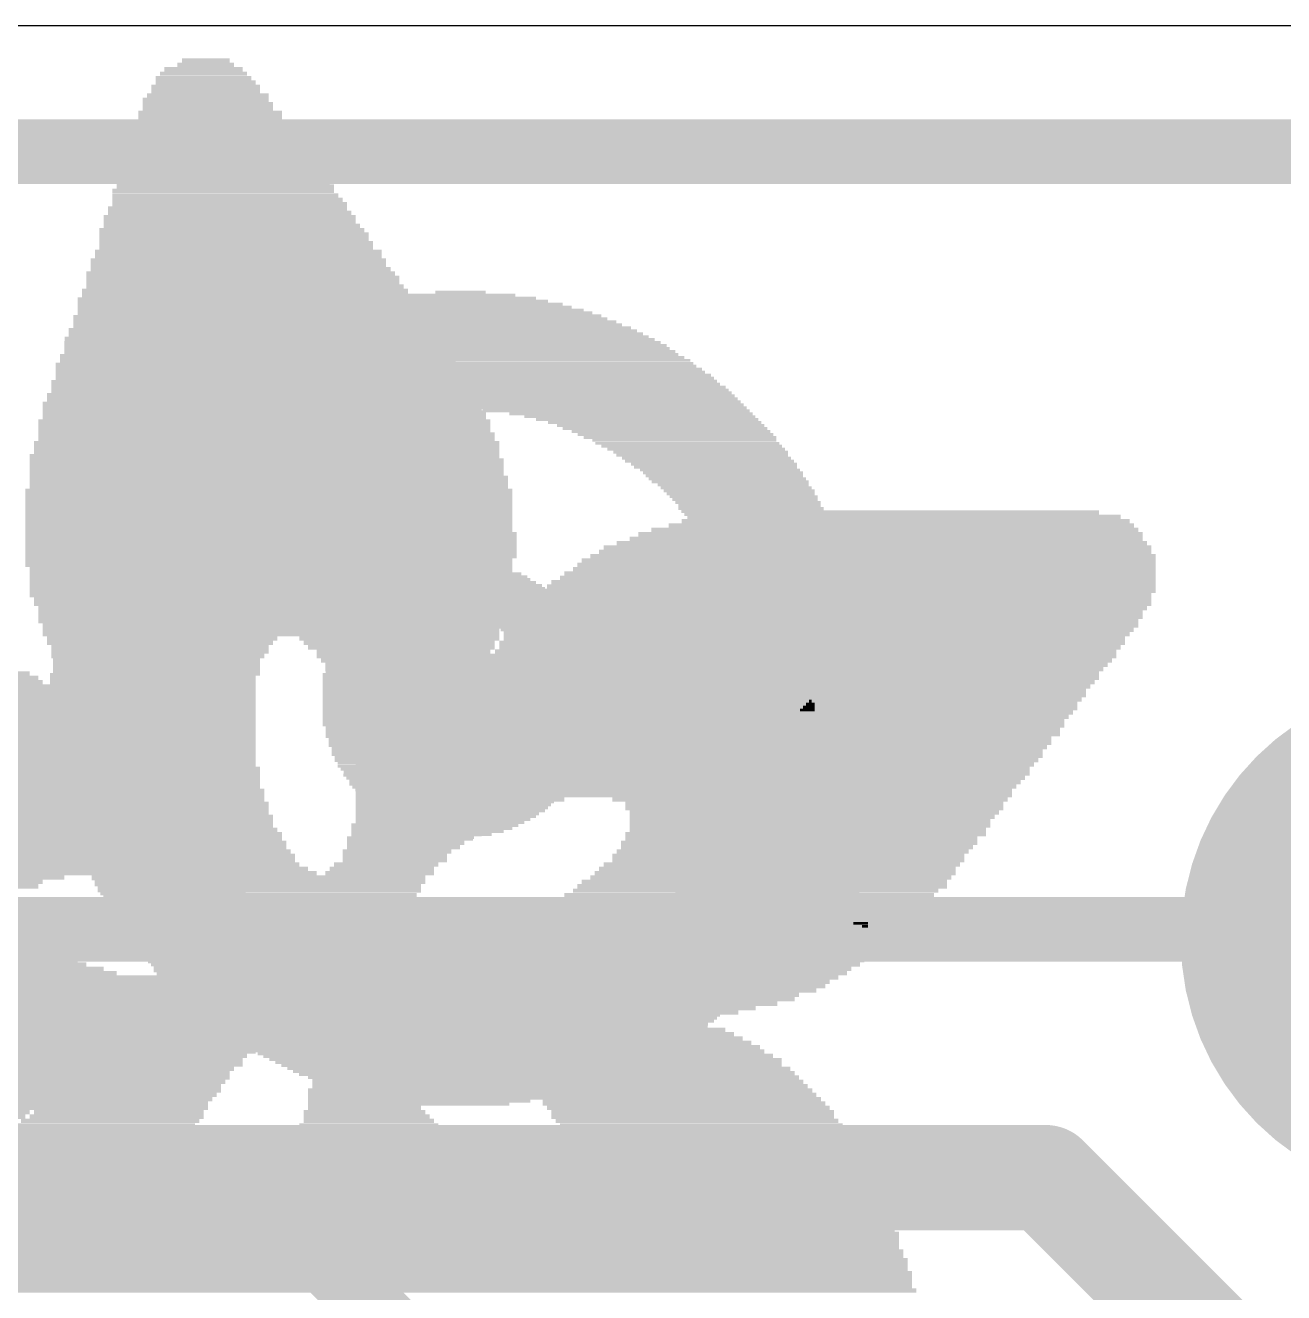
# Model space of a CAD drawing. Extents: x -19.1 to 19.1, y -11.7 to 11.4.
# Drawn here: x 6.912 to 11.765, y 6.541 to 11.43 of the extents above; entities that cross this region are included whole.
import ezdxf

# ---------------------------------------------------------------- set-up
doc = ezdxf.new("R2010")
doc.units = 0
for name, color, linetype in [('1', 12, 'CONTINUOUS'), ('16', 132, 'CONTINUOUS'), ('20', 53, 'CONTINUOUS'), ('21', 40, 'CONTINUOUS'), ('22', 6, 'CONTINUOUS'), ('29', 253, 'CONTINUOUS')]:
    doc.layers.add(name, color=color, linetype=linetype)

# ---------------------------------------------------------------- blocks, each defined once
blk = doc.blocks.new('RECT')
blk.add_solid([(-0.5, -0.5), (0.5, -0.5), (-0.5, 0.5), (0.5, 0.5)])

msp = doc.modelspace()

# ---------------------------------------------------------------- linework, layer by layer
at = {"layer": '1', "const_width": 0.4064}
for points in [[(4.572, 6.985), (10.847, 6.985)], [(10.847, 6.985), (12.011, 5.821)]]:
    msp.add_lwpolyline(points, dxfattribs=at)
at = {"layer": '1', "const_width": 0.2032}
for points in [[(10.9188, 7.0568, 1), (10.7752, 6.9132)], [(10.847, 6.8834, 1), (10.847, 7.0866)]]:
    msp.add_lwpolyline(points, format="xyb", dxfattribs=at)
at = {"layer": '16'}
for points, const_width in [([(-13.462, 10.943), (13.538, 10.943)], 0.25), ([(11.638, 7.943), (1.338, 7.943)], 0.25), ([(12.738, 6.843), (11.638, 7.943)], 0.25), ([(7.747, 6.743), (4.338, 6.743)], 0.25), ([(7.989, 6.743), (7.747, 6.743)], 0.254), ([(9.906, 4.826), (7.989, 6.743)], 0.254)]:
    msp.add_lwpolyline(points, dxfattribs=dict(at, const_width=const_width))
for points, const_width in [([(11.6822, 7.9872, 1), (11.5938, 7.8988)], 0.125), ([(11.638, 7.8805, 1), (11.638, 8.0055)], 0.125), ([(7.747, 6.8065, 1), (7.747, 6.6795)], 0.127), ([(7.747, 6.6805, 1), (7.747, 6.8055)], 0.125), ([(8.0339, 6.7879, 1), (7.9441, 6.6981)], 0.127), ([(7.989, 6.6795, 1), (7.989, 6.8065)], 0.127)]:
    msp.add_lwpolyline(points, format="xyb", dxfattribs=dict(at, const_width=const_width))
at = {"layer": '20'}
msp.add_line((-16.51, 11.43), (16.51, 11.43), dxfattribs=at)
at = {"layer": '29'}
for points, const_width in [([(12.368, 8.653, 0.4142), (11.618, 7.903)], 0.5), ([(11.618, 7.903, 0.4142), (12.368, 7.153)], 0.5), ([(11.743, 7.903, 1), (11.493, 7.903)], 0.25), ([(11.493, 7.903, 1), (11.743, 7.903)], 0.25)]:
    msp.add_lwpolyline(points, format="xyb", dxfattribs=dict(at, const_width=const_width))

# ---------------------------------------------------------------- block references
at = {"layer": '21', "yscale": 0.0114}
for p, xscale in [((8.5905, 10.3663), 0.6744), ((8.5962, 10.3777), 0.5715), ((8.5905, 10.3891), 0.4229), ((8.5905, 10.4006), 0.1943), ((8.5905, 10.3205), 1.0173), ((8.5905, 10.332), 0.9487), ((8.5905, 10.3434), 0.8573), ((8.5962, 10.3548), 0.7772), ((8.5962, 10.2634), 1.303), ((8.5905, 10.2748), 1.2459), ((8.5905, 10.2863), 1.2002), ((8.5905, 10.2977), 1.1316), ((8.5905, 10.3091), 1.0858), ((8.5905, 10.2177), 1.4973), ((8.5905, 10.2291), 1.4516), ((8.5905, 10.2405), 1.4059), ((8.5905, 10.252), 1.3602), ((8.5905, 10.172), 1.6574), ((8.5905, 10.1834), 1.6116), ((8.5962, 10.1948), 1.5773), ((8.5905, 10.2062), 1.5431), ((8.5905, 10.1148), 1.8174), ((8.5905, 10.1262), 1.7945), ((8.5962, 10.1377), 1.7602), ((8.5905, 10.1491), 1.7259), ((8.5905, 10.1605), 1.6802), ((8.5905, 10.0691), 1.9545), ((8.5962, 10.0805), 1.9202), ((8.5905, 10.0919), 1.886), ((8.5905, 10.1034), 1.8631), ((8.5905, 10.0234), 2.0688), ((8.5962, 10.0348), 2.0345), ((8.5905, 10.0462), 2.0003), ((8.5905, 10.0577), 1.9774), ((8.5905, 9.9776), 2.1603), ((8.5905, 9.9891), 2.1374), ((8.5905, 10.0005), 2.1145), ((8.5905, 10.0119), 2.0917), ((7.899, 9.9205), 0.8915), ((7.939, 9.9319), 0.9487), ((7.9904, 9.9434), 1.0287), ((8.5905, 9.9548), 2.206), ((8.5905, 9.9662), 2.1831), ((9.1906, 9.9434), 1.0287), ((9.2477, 9.9319), 0.9373), ((9.282, 9.9205), 0.8915), ((7.8018, 9.8748), 0.7887), ((7.819, 9.8862), 0.8001), ((7.8476, 9.8976), 0.8344), ((7.8704, 9.9091), 0.8573), ((9.3106, 9.9091), 0.8573), ((9.3392, 9.8976), 0.823), ((9.362, 9.8862), 0.8001), ((9.3792, 9.8748), 0.7887), ((7.7333, 9.8291), 0.7201), ((7.7618, 9.8519), 0.7544), ((7.7504, 9.8405), 0.7315), ((7.779, 9.8633), 0.7658), ((9.402, 9.8633), 0.7658), ((9.4192, 9.8519), 0.7544), ((9.4363, 9.8405), 0.7429), ((9.4535, 9.8291), 0.7087), ((7.659, 9.7719), 0.6629), ((7.6818, 9.7948), 0.6858), ((7.6704, 9.7833), 0.6629), ((7.699, 9.8062), 0.6972), ((7.7161, 9.8176), 0.7087), ((9.4649, 9.8176), 0.7087), ((9.4821, 9.8062), 0.6972), ((9.4992, 9.7948), 0.6858), ((9.5163, 9.7833), 0.6744), ((9.5221, 9.7719), 0.6629), ((7.6075, 9.7262), 0.6287), ((7.6304, 9.749), 0.6515), ((7.619, 9.7376), 0.6287), ((7.6418, 9.7605), 0.6515), ((9.5392, 9.7605), 0.6515), ((9.5506, 9.749), 0.6515), ((9.5678, 9.7376), 0.6401), ((9.5735, 9.7262), 0.6287), ((7.5618, 9.6805), 0.6058), ((7.5732, 9.6919), 0.6058), ((7.5961, 9.7148), 0.6287), ((7.5847, 9.7033), 0.6058), ((9.5906, 9.7148), 0.6172), ((9.6021, 9.7033), 0.6172), ((9.6078, 9.6919), 0.6058), ((9.6192, 9.6805), 0.6058), ((7.5332, 9.6462), 0.5944), ((7.5218, 9.6347), 0.5715), ((7.5447, 9.6576), 0.5944), ((7.5561, 9.669), 0.5944), ((9.6306, 9.669), 0.6058), ((9.6421, 9.6576), 0.5829), ((9.6535, 9.6462), 0.5829), ((9.6649, 9.6347), 0.5829), ((7.4875, 9.589), 0.5715), ((7.4818, 9.5776), 0.5601), ((7.4932, 9.6005), 0.5601), ((7.5104, 9.6233), 0.5715), ((7.5047, 9.6119), 0.5601), ((9.6706, 9.6233), 0.5715), ((9.6821, 9.6119), 0.5715), ((9.6878, 9.6005), 0.5601), ((9.6992, 9.589), 0.5601), ((9.7049, 9.5776), 0.5486), ((7.4532, 9.5433), 0.5486), ((7.4475, 9.5319), 0.5372), ((7.4704, 9.5662), 0.5601), ((7.4647, 9.5547), 0.5486), ((9.7107, 9.5662), 0.5601), ((9.7164, 9.5547), 0.5486), ((9.7278, 9.5433), 0.5486), ((9.7335, 9.5319), 0.5372), ((7.4189, 9.4862), 0.5258), ((7.4247, 9.4976), 0.5372), ((7.4361, 9.5204), 0.5372), ((7.4361, 9.509), 0.5372), ((9.7449, 9.5204), 0.5372), ((9.7507, 9.509), 0.5258), ((9.7564, 9.4976), 0.5372), ((9.7621, 9.4862), 0.5258), ((7.3961, 9.4519), 0.5258), ((7.3904, 9.4404), 0.5143), ((7.4075, 9.4747), 0.5258), ((7.4075, 9.4633), 0.5258), ((9.7735, 9.4747), 0.5258), ((9.7849, 9.4519), 0.5258), ((9.7792, 9.4633), 0.5143), ((9.7907, 9.4404), 0.5143), ((7.3675, 9.3947), 0.5143), ((7.3618, 9.3833), 0.5029), ((7.3789, 9.4176), 0.5143), ((7.3732, 9.4061), 0.5029), ((7.3904, 9.429), 0.5143), ((9.8021, 9.429), 0.5143), ((9.8021, 9.4176), 0.5143), ((9.8078, 9.4061), 0.5029), ((9.8135, 9.3947), 0.5143), ((9.8192, 9.3833), 0.5029), ((7.3446, 9.3376), 0.4915), ((7.3504, 9.3604), 0.5029), ((7.3504, 9.349), 0.5029), ((7.3618, 9.3719), 0.5029), ((8.5905, 9.3376), 0.3315), ((8.5905, 9.349), 0.2629), ((8.5905, 9.3604), 0.1486), ((9.825, 9.3719), 0.5143), ((9.8307, 9.3604), 0.5029), ((9.8364, 9.349), 0.4915), ((9.8421, 9.3376), 0.5029), ((7.3218, 9.2918), 0.4915), ((7.3389, 9.3261), 0.5029), ((7.3332, 9.3147), 0.4915), ((7.3332, 9.3033), 0.4915), ((8.5905, 9.2918), 0.5372), ((8.5962, 9.3033), 0.5029), ((8.5962, 9.3147), 0.4572), ((8.5905, 9.3261), 0.4001), ((9.8478, 9.3261), 0.4915), ((9.8478, 9.3147), 0.4915), ((9.8592, 9.3033), 0.4915), ((9.8592, 9.2918), 0.4915), ((7.3046, 9.2461), 0.4801), ((7.3046, 9.2347), 0.4801), ((7.3104, 9.2576), 0.4915), ((7.3218, 9.2804), 0.4915), ((7.3161, 9.269), 0.4801), ((8.5905, 9.2347), 0.6972), ((8.5905, 9.2461), 0.6744), ((8.5905, 9.2576), 0.6515), ((8.5962, 9.269), 0.6172), ((8.5905, 9.2804), 0.5829), ((9.865, 9.2804), 0.4801), ((9.865, 9.269), 0.4801), ((9.8707, 9.2576), 0.4915), ((9.8764, 9.2461), 0.4801), ((9.8764, 9.2347), 0.4801), ((7.2932, 9.2118), 0.4801), ((7.2932, 9.2004), 0.4801), ((7.2932, 9.189), 0.4801), ((7.3046, 9.2233), 0.4801), ((8.5905, 9.189), 0.7887), ((8.5962, 9.2004), 0.7772), ((8.5962, 9.2118), 0.7544), ((8.5962, 9.2233), 0.7315), ((9.8878, 9.2233), 0.4801), ((9.8878, 9.2118), 0.4801), ((9.8878, 9.2004), 0.4801), ((9.8935, 9.189), 0.4686), ((7.2818, 9.1661), 0.4801), ((7.2818, 9.1547), 0.4801), ((7.2761, 9.1433), 0.4686), ((7.2875, 9.1775), 0.4686), ((8.5905, 9.1433), 0.8801), ((8.5905, 9.1547), 0.8573), ((8.5905, 9.1661), 0.8344), ((8.5905, 9.1775), 0.8115), ((9.8992, 9.1775), 0.4801), ((9.8992, 9.1661), 0.4801), ((9.905, 9.1547), 0.4686), ((9.905, 9.1433), 0.4686), ((7.2646, 9.109), 0.4686), ((7.2646, 9.0975), 0.4686), ((7.2761, 9.1318), 0.4686), ((7.2761, 9.1204), 0.4686), ((8.299, 9.109), 0.3429), ((8.2876, 9.0975), 0.32), ((8.3162, 9.1204), 0.3543), ((8.3448, 9.1318), 0.3886), ((8.8363, 9.1318), 0.3886), ((8.8648, 9.1204), 0.3543), ((8.8877, 9.109), 0.3315), ((8.8991, 9.0975), 0.3086), ((9.905, 9.1318), 0.4686), ((9.9107, 9.1204), 0.4801), ((9.9164, 9.109), 0.4686), ((9.9164, 9.0975), 0.4686), ((7.2532, 9.0404), 0.4686), ((7.2646, 9.0861), 0.4686), ((7.2646, 9.0747), 0.4686), ((7.2646, 9.0632), 0.4686), ((7.2589, 9.0518), 0.4572), ((8.2305, 9.0404), 0.2743), ((8.2476, 9.0632), 0.2858), ((8.2419, 9.0518), 0.2743), ((8.259, 9.0747), 0.2858), ((8.2705, 9.0861), 0.3086), ((8.9106, 9.0861), 0.3086), ((8.922, 9.0747), 0.2858), ((8.9334, 9.0632), 0.2858), ((8.9391, 9.0518), 0.2743), ((8.9506, 9.0404), 0.2743), ((9.9164, 9.0861), 0.4686), ((9.9164, 9.0747), 0.4686), ((9.9221, 9.0632), 0.4572), ((9.9278, 9.0518), 0.4686), ((9.9278, 9.0404), 0.4686), ((7.2532, 9.029), 0.4686), ((7.2532, 9.0175), 0.4686), ((7.2532, 9.0061), 0.4686), ((7.2475, 8.9947), 0.4572), ((8.2076, 8.9947), 0.2515), ((8.2133, 9.0061), 0.2629), ((8.219, 9.0175), 0.2515), ((8.2248, 9.029), 0.2629), ((8.9563, 9.029), 0.2629), ((8.9677, 9.0175), 0.2629), ((8.9734, 9.0061), 0.2515), ((8.9734, 8.9947), 0.2515), ((9.9278, 9.029), 0.4686), ((9.9278, 9.0175), 0.4686), ((9.9335, 9.0061), 0.4572), ((9.9335, 8.9947), 0.4572), ((7.2475, 8.9832), 0.4572), ((7.2475, 8.9718), 0.4572), ((7.2475, 8.9604), 0.4572), ((7.2475, 8.9489), 0.4572), ((8.1962, 8.9718), 0.2515), ((8.1905, 8.9604), 0.24), ((8.1905, 8.9489), 0.24), ((8.2019, 8.9832), 0.24), ((8.9848, 8.9832), 0.2515), ((8.9848, 8.9718), 0.2515), ((8.9906, 8.9604), 0.24), ((8.9906, 8.9489), 0.24), ((9.9335, 8.9832), 0.4572), ((9.9335, 8.9718), 0.4572), ((9.9393, 8.9604), 0.4686), ((9.9393, 8.9489), 0.4686), ((7.2418, 8.9261), 0.4686), ((7.2418, 8.9146), 0.4686), ((7.2418, 8.9032), 0.4686), ((7.2418, 8.8918), 0.4686), ((7.2475, 8.9375), 0.4572), ((8.179, 8.9261), 0.24), ((8.179, 8.9146), 0.24), ((8.1733, 8.9032), 0.2286), ((8.1733, 8.8918), 0.2286), ((8.1847, 8.9375), 0.2286), ((9.002, 8.9375), 0.24), ((9.002, 8.9261), 0.24), ((9.002, 8.9146), 0.24), ((9.0077, 8.9032), 0.2286), ((9.0077, 8.8918), 0.2286), ((9.9393, 8.9375), 0.4686), ((9.9393, 8.9261), 0.4686), ((9.9393, 8.9146), 0.4686), ((9.945, 8.9032), 0.4572), ((9.945, 8.8918), 0.4572), ((7.2418, 8.8804), 0.4686), ((7.2418, 8.8689), 0.4686), ((7.2361, 8.8575), 0.4572), ((7.2361, 8.8461), 0.4572), ((8.1733, 8.8804), 0.2286), ((8.1733, 8.8689), 0.2286), ((8.1733, 8.8575), 0.2286), ((8.1733, 8.8461), 0.2286), ((9.0077, 8.8804), 0.2286), ((9.0134, 8.8689), 0.24), ((9.0134, 8.8575), 0.24), ((9.0134, 8.8461), 0.24), ((9.945, 8.8804), 0.4572), ((9.945, 8.8689), 0.4572), ((9.945, 8.8575), 0.4572), ((9.945, 8.8461), 0.4572), ((7.2361, 8.8346), 0.4572), ((7.2361, 8.8232), 0.4572), ((7.2361, 8.8118), 0.4572), ((7.2418, 8.8003), 0.4686), ((8.1733, 8.8346), 0.2286), ((8.1733, 8.8232), 0.2286), ((8.1733, 8.8118), 0.2286), ((8.1733, 8.8003), 0.2286), ((9.0134, 8.8346), 0.24), ((9.0134, 8.8232), 0.24), ((9.0134, 8.8118), 0.24), ((9.0134, 8.8003), 0.24), ((9.945, 8.8346), 0.4572), ((9.9335, 8.8003), 0.0457), ((9.9393, 8.8118), 0.0343), ((9.9393, 8.8232), 0.0114), ((7.2418, 8.7889), 0.4686), ((7.2418, 8.7775), 0.4686), ((7.2418, 8.7661), 0.4686), ((7.2418, 8.7546), 0.4686), ((8.1733, 8.7889), 0.2286), ((8.1733, 8.7775), 0.2286), ((8.1733, 8.7661), 0.2286), ((8.179, 8.7546), 0.24), ((9.0134, 8.7889), 0.24), ((9.0077, 8.7775), 0.2286), ((9.0077, 8.7661), 0.2286), ((9.0077, 8.7546), 0.2286), ((9.9164, 8.7546), 0.1029), ((9.9221, 8.7661), 0.0914), ((9.9221, 8.7775), 0.0686), ((9.9278, 8.7889), 0.0571), ((7.2418, 8.7432), 0.4686), ((7.2475, 8.7318), 0.4572), ((7.2475, 8.7203), 0.4572), ((7.2475, 8.7089), 0.4572), ((7.2475, 8.6975), 0.4572), ((8.179, 8.7432), 0.24), ((8.179, 8.7318), 0.24), ((8.1905, 8.7203), 0.24), ((8.1905, 8.7089), 0.24), ((8.1905, 8.6975), 0.24), ((8.9906, 8.7089), 0.24), ((8.9906, 8.6975), 0.24), ((9.002, 8.7432), 0.24), ((9.002, 8.7318), 0.24), ((9.002, 8.7203), 0.24), ((9.8935, 8.6975), 0.1715), ((9.8992, 8.7089), 0.16), ((9.905, 8.7203), 0.1486), ((9.905, 8.7318), 0.1257), ((9.9107, 8.7432), 0.1143), ((7.2475, 8.686), 0.4572), ((7.2475, 8.6746), 0.4572), ((7.2532, 8.6632), 0.4686), ((7.2532, 8.6518), 0.4686), ((8.1962, 8.686), 0.2515), ((8.2076, 8.6746), 0.2515), ((8.2076, 8.6632), 0.2515), ((8.2133, 8.6518), 0.2629), ((8.9677, 8.6518), 0.2629), ((8.9734, 8.6632), 0.2515), ((8.9848, 8.686), 0.2515), ((8.9848, 8.6746), 0.2515), ((9.8707, 8.6518), 0.24), ((9.8764, 8.6632), 0.2286), ((9.8878, 8.6746), 0.2057), ((9.8878, 8.686), 0.1829), ((7.2532, 8.6403), 0.4686), ((7.2532, 8.6289), 0.4686), ((7.2589, 8.6175), 0.4572), ((7.2589, 8.606), 0.4572), ((8.2305, 8.6175), 0.2743), ((8.2248, 8.6403), 0.2629), ((8.2248, 8.6289), 0.2629), ((8.2419, 8.606), 0.2743), ((8.9391, 8.606), 0.2743), ((8.9506, 8.6175), 0.2743), ((8.9563, 8.6289), 0.2629), ((8.9677, 8.6403), 0.2629), ((9.8535, 8.606), 0.2972), ((9.8592, 8.6175), 0.2858), ((9.865, 8.6289), 0.2743), ((9.865, 8.6403), 0.2515), ((7.2646, 8.5946), 0.4686), ((7.2646, 8.5832), 0.4686), ((7.2646, 8.5717), 0.4686), ((7.2646, 8.5603), 0.4686), ((8.2533, 8.5946), 0.2972), ((8.2648, 8.5832), 0.2972), ((8.2705, 8.5717), 0.3086), ((8.2876, 8.5603), 0.32), ((8.8934, 8.5603), 0.32), ((8.9106, 8.5717), 0.3086), ((8.9163, 8.5832), 0.2972), ((8.9334, 8.5946), 0.2858), ((9.8364, 8.5603), 0.3543), ((9.8421, 8.5717), 0.3429), ((9.8478, 8.5832), 0.3315), ((9.8478, 8.5946), 0.3086), ((7.2703, 8.5489), 0.4801), ((7.2818, 8.5032), 0.4801), ((7.2761, 8.5375), 0.4686), ((7.2761, 8.526), 0.4686), ((7.2761, 8.5146), 0.4686), ((8.3219, 8.5375), 0.3658), ((8.3048, 8.5489), 0.3315), ((8.3619, 8.526), 0.4229), ((8.5962, 8.5146), 0.8687), ((8.5905, 8.5032), 0.8573), ((8.8191, 8.526), 0.4229), ((8.8591, 8.5375), 0.3658), ((8.882, 8.5489), 0.3429), ((9.8135, 8.5032), 0.4229), ((9.8192, 8.5146), 0.4115), ((9.825, 8.526), 0.4001), ((9.8307, 8.5375), 0.3886), ((9.8307, 8.5489), 0.3658), ((7.2932, 8.4689), 0.4801), ((7.2932, 8.4574), 0.4801), ((7.2875, 8.4917), 0.4686), ((7.2875, 8.4803), 0.4686), ((8.5905, 8.4917), 0.8344), ((8.5905, 8.4803), 0.8115), ((8.5905, 8.4689), 0.7887), ((8.5905, 8.4574), 0.7658), ((9.7964, 8.4574), 0.4801), ((9.8021, 8.4689), 0.4686), ((9.8078, 8.4803), 0.4572), ((9.8135, 8.4917), 0.4458), ((7.2932, 8.446), 0.4801), ((7.3046, 8.4346), 0.4801), ((7.3046, 8.4232), 0.4801), ((7.3104, 8.4117), 0.4915), ((8.5905, 8.446), 0.7429), ((8.5905, 8.4346), 0.7201), ((8.5905, 8.4232), 0.6972), ((8.5905, 8.4117), 0.6744), ((9.7735, 8.4117), 0.5486), ((9.7792, 8.4232), 0.5372), ((9.7849, 8.4346), 0.5258), ((9.7964, 8.446), 0.5029), ((7.3161, 8.4003), 0.4801), ((7.3161, 8.3889), 0.4801), ((7.3218, 8.3774), 0.4915), ((7.3218, 8.366), 0.4915), ((7.3332, 8.3546), 0.4915), ((8.5962, 8.4003), 0.6401), ((8.5905, 8.3889), 0.6058), ((8.5962, 8.3774), 0.5715), ((8.5905, 8.366), 0.5372), ((8.5905, 8.3546), 0.4915), ((9.7507, 8.3546), 0.6172), ((9.7564, 8.366), 0.6058), ((9.7621, 8.3774), 0.5944), ((9.7678, 8.3889), 0.5829), ((9.7678, 8.4003), 0.5601), ((7.3332, 8.3431), 0.4915), ((7.3389, 8.3317), 0.5029), ((7.3446, 8.3203), 0.4915), ((7.3504, 8.3089), 0.5029), ((8.5905, 8.3431), 0.4458), ((8.5962, 8.3317), 0.3886), ((8.5962, 8.3203), 0.32), ((8.5905, 8.3089), 0.24), ((9.7335, 8.3089), 0.6744), ((9.7392, 8.3203), 0.6629), ((9.7449, 8.3317), 0.6515), ((9.7507, 8.3431), 0.6401), ((7.3504, 8.2974), 0.5029), ((7.3618, 8.286), 0.5029), ((7.3618, 8.2746), 0.5029), ((7.3732, 8.2631), 0.5029), ((8.5962, 8.2974), 0.0914), ((9.7164, 8.2631), 0.7315), ((9.7221, 8.2746), 0.7201), ((9.7278, 8.286), 0.7087), ((9.7335, 8.2974), 0.6972), ((7.3789, 8.2517), 0.5143), ((7.3789, 8.2403), 0.5143), ((7.3904, 8.2288), 0.5143), ((7.3961, 8.2174), 0.5258), ((9.6935, 8.2174), 0.8001), ((9.7049, 8.2288), 0.7772), ((9.7107, 8.2403), 0.7658), ((9.7164, 8.2517), 0.7544), ((7.4018, 8.206), 0.5143), ((7.4075, 8.1946), 0.5258), ((7.4189, 8.1831), 0.5258), ((7.4189, 8.1717), 0.5258), ((7.4247, 8.1603), 0.5372), ((9.6935, 8.206), 0.823), ((9.7107, 8.1946), 0.7887), ((9.7278, 8.1831), 0.7544), ((9.7507, 8.1717), 0.7087), ((9.7735, 8.1603), 0.6858), ((7.4361, 8.1488), 0.5372), ((7.4418, 8.1374), 0.5486), ((7.4475, 8.126), 0.5372), ((7.4532, 8.1146), 0.5486), ((9.7907, 8.1146), 0.6744), ((9.7907, 8.1488), 0.6515), ((9.7907, 8.126), 0.6515), ((9.7964, 8.1374), 0.6401), ((7.4704, 8.0917), 0.5601), ((7.4647, 8.1031), 0.5486), ((7.4818, 8.0803), 0.5601), ((7.4932, 8.0688), 0.5601), ((9.7735, 8.0688), 0.7315), ((9.7735, 8.0803), 0.7087), ((9.7792, 8.0917), 0.6972), ((9.7849, 8.1031), 0.6858), ((7.4989, 8.0574), 0.5715), ((7.5104, 8.046), 0.5715), ((7.5161, 8.0345), 0.5829), ((7.5275, 8.0231), 0.5829), ((9.7564, 8.0231), 0.7887), ((9.7564, 8.0345), 0.7658), ((9.7621, 8.046), 0.7544), ((9.7678, 8.0574), 0.7429), ((7.5332, 8.0117), 0.5944), ((7.5447, 8.0003), 0.5944), ((7.5561, 7.9888), 0.5944), ((7.5618, 7.9774), 0.6058), ((7.579, 7.966), 0.6172), ((9.6078, 7.966), 0.6058), ((9.6192, 7.9774), 0.6058), ((9.6306, 7.9888), 0.6058), ((9.6364, 8.0003), 0.5944), ((9.7507, 8.0117), 0.8001), ((10.065, 8.0003), 0.1715), ((10.0878, 7.9888), 0.1257), ((10.1107, 7.9774), 0.1029), ((10.1336, 7.966), 0.0571), ((7.5961, 7.9431), 0.6287), ((7.5904, 7.9545), 0.6172), ((7.6075, 7.9317), 0.6287), ((7.6247, 7.9202), 0.6401), ((9.5563, 7.9202), 0.6401), ((9.5735, 7.9317), 0.6287), ((9.5849, 7.9431), 0.6287), ((9.5964, 7.9545), 0.6287), ((10.1507, 7.9545), 0.0229), ((7.6361, 7.9088), 0.6401), ((7.6475, 7.8974), 0.6629), ((7.659, 7.886), 0.6629), ((7.6761, 7.8745), 0.6744), ((9.5049, 7.8745), 0.6744), ((9.5221, 7.886), 0.6629), ((9.5392, 7.8974), 0.6515), ((9.5506, 7.9088), 0.6515), ((7.6933, 7.8631), 0.6858), ((7.699, 7.8517), 0.6972), ((7.7161, 7.8402), 0.7087), ((7.7333, 7.8288), 0.7201), ((7.7504, 7.8174), 0.7315), ((9.4306, 7.8174), 0.7315), ((9.4478, 7.8288), 0.7201), ((9.4649, 7.8402), 0.7087), ((9.4821, 7.8517), 0.6972), ((9.4992, 7.8631), 0.6858), ((7.7733, 7.8059), 0.7544), ((7.7904, 7.7945), 0.7658), ((7.8076, 7.7831), 0.8001), ((7.8247, 7.7717), 0.8115), ((9.3563, 7.7717), 0.8115), ((9.3792, 7.7831), 0.7887), ((9.3963, 7.7945), 0.7772), ((9.4192, 7.8059), 0.7544), ((7.8533, 7.7602), 0.8458), ((7.8761, 7.7488), 0.8687), ((7.9104, 7.7374), 0.9144), ((7.9447, 7.7259), 0.9601), ((9.2363, 7.7259), 0.9601), ((9.2763, 7.7374), 0.903), ((9.3049, 7.7488), 0.8687), ((9.3335, 7.7602), 0.8344), ((8.5905, 7.7145), 2.2288), ((8.5905, 7.7031), 2.206), ((8.5905, 7.6916), 2.1831), ((8.5905, 7.6802), 2.1603), ((8.5905, 7.6688), 2.1374), ((8.5962, 7.6574), 2.1031), ((8.5962, 7.6459), 2.0803), ((8.5905, 7.6345), 2.046), ((8.5905, 7.6231), 2.0231), ((8.5905, 7.6116), 2.0003), ((8.5905, 7.6002), 1.9774), ((8.5962, 7.5888), 1.9431), ((8.5905, 7.5773), 1.9088), ((8.5905, 7.5659), 1.886), ((8.5905, 7.5545), 1.8402), ((8.5905, 7.5431), 1.8174), ((8.5962, 7.5316), 1.7831), ((8.5905, 7.5202), 1.7488), ((8.5962, 7.5088), 1.7145), ((8.5905, 7.4973), 1.6802), ((8.5905, 7.4859), 1.6345), ((8.5905, 7.4745), 1.6116), ((8.5905, 7.463), 1.5659), ((8.5905, 7.4516), 1.5202), ((8.5905, 7.4402), 1.4745), ((8.5905, 7.4287), 1.4287), ((8.5905, 7.4173), 1.383), ((8.5905, 7.4059), 1.3373), ((8.5905, 7.3945), 1.2916), ((8.5905, 7.383), 1.2459), ((8.5905, 7.3716), 1.1773), ((8.5962, 7.3602), 1.1201), ((8.5905, 7.3487), 1.063), ((8.5905, 7.3373), 0.9944), ((8.5905, 7.3259), 0.9258), ((8.5905, 7.3145), 0.8344), ((8.5962, 7.303), 0.7544), ((8.5905, 7.2916), 0.6515), ((8.5905, 7.2802), 0.5372), ((8.5905, 7.2687), 0.3772)]:
    msp.add_blockref('RECT', p, dxfattribs=dict(at, xscale=xscale))
at = {"layer": '22', "rotation": 180}
for p, xscale, yscale in [((7.6078, 11.2939), 0.1844, 0.0167), ((7.5995, 11.2436), 0.3353, 0.0167), ((7.5994, 11.2603), 0.3018, 0.0168), ((7.6078, 11.2771), 0.218, 0.0168), ((7.6079, 11.1933), 0.4191, 0.0168), ((7.5994, 11.2268), 0.3688, 0.0168), ((7.6078, 11.2101), 0.3856, 0.0167), ((7.6078, 11.143), 0.4862, 0.0168), ((7.6162, 11.1598), 0.4694, 0.0167), ((7.6079, 11.1765), 0.4191, 0.0168), ((7.6246, 11.0927), 0.5532, 0.0168), ((7.6162, 11.1262), 0.5029, 0.0168), ((7.6162, 11.1095), 0.5029, 0.0167), ((7.6246, 11.0424), 0.5867, 0.0168), ((7.6246, 11.0759), 0.5532, 0.0168), ((7.633, 11.0592), 0.5699, 0.0167), ((7.633, 11.0089), 0.6371, 0.0168), ((7.6413, 10.9921), 0.6538, 0.0168), ((7.633, 11.0257), 0.6035, 0.0167), ((7.6413, 10.9754), 0.6538, 0.0167), ((7.6497, 10.9586), 0.6706, 0.0168), ((7.6498, 10.9418), 0.7041, 0.0168), ((7.6498, 10.9251), 0.7041, 0.0167), ((7.6665, 10.9083), 0.7376, 0.0168), ((7.6581, 10.8915), 0.7544, 0.0168), ((7.6665, 10.8748), 0.7712, 0.0167), ((7.6665, 10.858), 0.7712, 0.0168), ((7.6749, 10.8412), 0.8215, 0.0168), ((7.6749, 10.8245), 0.8215, 0.0167), ((7.6832, 10.8077), 0.8382, 0.0168), ((7.6749, 10.791), 0.8549, 0.0167), ((7.6833, 10.7742), 0.8717, 0.0168), ((7.6917, 10.7574), 0.8885, 0.0168), ((7.6916, 10.7239), 0.922, 0.0168), ((7.7, 10.7071), 0.9388, 0.0168), ((7.7, 10.7407), 0.9052, 0.0167), ((7.7001, 10.6904), 0.9723, 0.0167), ((7.7001, 10.6736), 0.9723, 0.0168), ((7.7084, 10.6568), 0.989, 0.0168), ((7.7084, 10.6401), 1.0226, 0.0167), ((7.7168, 10.6233), 1.0394, 0.0168), ((7.7168, 10.6066), 1.0394, 0.0167), ((7.7335, 10.5563), 1.1064, 0.0167), ((7.7252, 10.5898), 1.0561, 0.0168), ((7.7252, 10.573), 1.0561, 0.0168), ((7.7336, 10.5227), 1.1399, 0.0168), ((7.7336, 10.506), 1.1399, 0.0167), ((7.7335, 10.5395), 1.1064, 0.0168), ((7.7419, 10.4724), 1.1902, 0.0168), ((7.7503, 10.4557), 1.207, 0.0167), ((7.742, 10.4892), 1.1567, 0.0168), ((7.7587, 10.4054), 1.2573, 0.0167), ((7.7503, 10.4389), 1.207, 0.0168), ((7.7587, 10.4221), 1.2238, 0.0168), ((7.7587, 10.3719), 1.2908, 0.0167), ((7.7587, 10.3886), 1.2573, 0.0168), ((7.7671, 10.3551), 1.3076, 0.0168), ((7.7755, 10.3383), 1.3243, 0.0168), ((7.7755, 10.3216), 1.3243, 0.0167), ((7.7755, 10.3048), 1.3579, 0.0168), ((7.7755, 10.288), 1.3579, 0.0168), ((7.7922, 10.2713), 1.3914, 0.0167), ((7.7839, 10.221), 1.4417, 0.0167), ((7.7838, 10.2545), 1.4082, 0.0168), ((7.7922, 10.2377), 1.425, 0.0168), ((7.8006, 10.2042), 1.4752, 0.0168), ((7.8006, 10.1875), 1.4752, 0.0167), ((7.809, 10.1707), 1.492, 0.0168), ((7.809, 10.1204), 1.5591, 0.0168), ((7.8006, 10.1539), 1.5088, 0.0168), ((7.809, 10.1372), 1.5255, 0.0167), ((7.8174, 10.0869), 1.5759, 0.0167), ((7.8174, 10.0701), 1.5759, 0.0168), ((7.809, 10.1036), 1.5591, 0.0168), ((7.8174, 10.0533), 1.6093, 0.0168), ((7.8258, 10.0366), 1.6261, 0.0167), ((7.8258, 10.0198), 1.6261, 0.0168), ((7.8174, 9.9695), 1.6764, 0.0168), ((7.8258, 10.003), 1.6597, 0.0168), ((7.8258, 9.9863), 1.6597, 0.0167), ((7.8258, 9.9527), 1.6931, 0.0167), ((7.8342, 9.936), 1.7099, 0.0168), ((7.8342, 9.9192), 1.7099, 0.0168), ((7.8341, 9.9024), 1.7434, 0.0167), ((7.8341, 9.8857), 1.7434, 0.0168), ((7.8341, 9.8689), 1.7434, 0.0168), ((7.8425, 9.8186), 1.7938, 0.0168), ((7.8425, 9.8521), 1.7602, 0.0167), ((7.8425, 9.8354), 1.7602, 0.0168), ((7.8425, 9.8018), 1.7938, 0.0167), ((7.8425, 9.7851), 1.7938, 0.0168), ((7.8425, 9.7516), 1.8272, 0.0168), ((7.8425, 9.7348), 1.8272, 0.0168), ((7.8342, 9.7683), 1.8105, 0.0167), ((7.8425, 9.718), 1.8272, 0.0167), ((7.8425, 9.7013), 1.8272, 0.0168), ((7.8509, 9.6845), 1.844, 0.0168), ((7.8509, 9.6342), 1.8776, 0.0168), ((7.8509, 9.6677), 1.844, 0.0167), ((7.8509, 9.651), 1.844, 0.0168), ((7.8509, 9.6174), 1.8776, 0.0167), ((7.8509, 9.6007), 1.8776, 0.0168), ((7.8509, 9.5839), 1.8776, 0.0168), ((7.8509, 9.5671), 1.8776, 0.0167), ((7.8509, 9.5504), 1.8776, 0.0168), ((7.8509, 9.5336), 1.8776, 0.0167), ((10.332, 9.5336), 1.6093, 0.0167), ((10.3907, 9.5504), 1.3243, 0.0168), ((7.8509, 9.5169), 1.8776, 0.0168), ((7.8509, 9.5001), 1.8776, 0.0168), ((7.8509, 9.4833), 1.8776, 0.0167), ((10.2649, 9.4833), 1.8776, 0.0167), ((10.2901, 9.5001), 1.7937, 0.0168), ((10.3069, 9.5169), 1.7267, 0.0168), ((7.8593, 9.4666), 1.8943, 0.0168), ((7.8593, 9.4498), 1.8943, 0.0168), ((7.8593, 9.433), 1.8943, 0.0167), ((10.2146, 9.433), 2.0452, 0.0167), ((10.2314, 9.4498), 1.9781, 0.0168), ((10.2481, 9.4666), 1.9446, 0.0168), ((7.8593, 9.4163), 1.8943, 0.0168), ((7.8593, 9.3995), 1.8943, 0.0168), ((7.8593, 9.3827), 1.8943, 0.0167), ((10.1811, 9.3827), 2.1793, 0.0167), ((10.1895, 9.3995), 2.1291, 0.0168), ((10.1979, 9.4163), 2.1123, 0.0168), ((7.8509, 9.366), 1.8776, 0.0168), ((7.8509, 9.3492), 1.8776, 0.0167), ((7.8593, 9.3325), 1.8608, 0.0168), ((10.1476, 9.3325), 2.2463, 0.0168), ((10.1559, 9.3492), 2.2296, 0.0167), ((10.1643, 9.366), 2.2128, 0.0168), ((7.8593, 9.3157), 1.8608, 0.0168), ((7.8593, 9.2989), 1.8608, 0.0167), ((7.8593, 9.2822), 1.8608, 0.0168), ((10.1056, 9.2822), 2.3302, 0.0168), ((10.1224, 9.2989), 2.2966, 0.0167), ((10.1308, 9.3157), 2.2799, 0.0168), ((7.8593, 9.2654), 1.8608, 0.0168), ((7.8593, 9.2486), 1.8608, 0.0167), ((7.8593, 9.2319), 1.8608, 0.0168), ((10.0722, 9.2319), 2.3637, 0.0168), ((10.0889, 9.2486), 2.3637, 0.0167), ((10.0973, 9.2654), 2.3469, 0.0168), ((7.8593, 9.2151), 1.8273, 0.0168), ((7.8593, 9.1983), 1.8273, 0.0167), ((10.0554, 9.1983), 2.3973, 0.0167), ((10.0638, 9.2151), 2.3805, 0.0168), ((7.8677, 9.1816), 1.8105, 0.0168), ((7.8593, 9.1648), 1.7937, 0.0168), ((7.8593, 9.148), 1.7937, 0.0167), ((10.0218, 9.1648), 2.3972, 0.0168), ((10.0218, 9.148), 2.3972, 0.0167), ((10.0386, 9.1816), 2.3972, 0.0168), ((7.8593, 9.1313), 1.7937, 0.0168), ((7.8593, 9.1146), 1.7602, 0.0167), ((7.8593, 9.0978), 1.7602, 0.0168), ((9.9967, 9.1146), 2.414, 0.0167), ((9.9883, 9.0978), 2.3972, 0.0168), ((10.0051, 9.1313), 2.3973, 0.0168), ((7.8593, 9.081), 1.7602, 0.0168), ((7.4402, 9.0643), 0.8885, 0.0167), ((7.4318, 9.0475), 0.8717, 0.0168), ((8.3538, 9.0643), 0.7712, 0.0167), ((8.3538, 9.0475), 0.7376, 0.0168), ((9.9464, 9.0475), 2.414, 0.0168), ((9.9632, 9.081), 2.4141, 0.0168), ((9.9548, 9.0643), 2.3973, 0.0167), ((7.4318, 9.0307), 0.8382, 0.0168), ((7.4318, 9.014), 0.8382, 0.0167), ((7.4234, 8.9972), 0.8214, 0.0168), ((8.3622, 9.0307), 0.7208, 0.0168), ((8.3705, 9.014), 0.6705, 0.0167), ((9.5776, 8.9972), 3.0846, 0.0168), ((9.9213, 9.014), 2.3973, 0.0167), ((9.938, 9.0307), 2.3972, 0.0168), ((7.4234, 8.9804), 0.788, 0.0168), ((7.4318, 8.9637), 0.7712, 0.0167), ((7.4318, 8.9469), 0.7712, 0.0168), ((9.5776, 8.9804), 3.051, 0.0168), ((9.5692, 8.9469), 3.0008, 0.0168), ((9.5776, 8.9637), 3.0175, 0.0167), ((6.3841, 8.8966), 1.1903, 0.0168), ((6.3924, 8.9134), 1.14, 0.0168), ((6.4092, 8.9302), 1.0394, 0.0167), ((7.4402, 8.9302), 0.7544, 0.0167), ((7.4402, 8.9134), 0.7209, 0.0168), ((7.4402, 8.8966), 0.7209, 0.0168), ((9.5692, 8.9302), 2.9672, 0.0167), ((9.5692, 8.9134), 2.9672, 0.0168), ((9.5692, 8.8966), 2.9337, 0.0168), ((6.3505, 8.8463), 1.425, 0.0168), ((6.3589, 8.8631), 1.3746, 0.0168), ((6.3757, 8.8799), 1.2741, 0.0167), ((7.4486, 8.8799), 0.7041, 0.0167), ((7.4569, 8.8631), 0.6873, 0.0168), ((7.4569, 8.8463), 0.6873, 0.0168), ((9.5608, 8.8799), 2.917, 0.0167), ((9.5608, 8.8631), 2.8834, 0.0168), ((9.5608, 8.8463), 2.8834, 0.0168), ((6.3086, 8.796), 1.6428, 0.0168), ((6.317, 8.8128), 1.5926, 0.0168), ((6.3338, 8.8296), 1.5255, 0.0167), ((7.4653, 8.8296), 0.6706, 0.0167), ((7.4737, 8.8128), 0.6538, 0.0168), ((7.4821, 8.796), 0.637, 0.0168), ((9.5609, 8.8296), 2.8499, 0.0167), ((9.5525, 8.8128), 2.8331, 0.0168), ((9.5525, 8.796), 2.8331, 0.0168), ((6.5601, 8.7457), 2.4811, 0.0168), ((6.2667, 8.7625), 1.8273, 0.0168), ((6.6104, 8.7793), 2.3805, 0.0167), ((7.4989, 8.7625), 0.6035, 0.0168), ((9.5441, 8.7793), 2.8163, 0.0167), ((9.5441, 8.7625), 2.7829, 0.0168), ((9.5357, 8.7457), 2.7661, 0.0168), ((6.4846, 8.6955), 2.632, 0.0167), ((6.5182, 8.7122), 2.5649, 0.0168), ((6.5349, 8.729), 2.5314, 0.0167), ((9.5357, 8.729), 2.7661, 0.0167), ((9.5273, 8.7122), 2.7493, 0.0168), ((9.5273, 8.6955), 2.7493, 0.0167), ((6.4008, 8.6452), 2.7996, 0.0167), ((6.4344, 8.6619), 2.7325, 0.0168), ((6.4511, 8.6787), 2.699, 0.0168), ((9.5189, 8.6787), 2.699, 0.0168), ((9.5189, 8.6619), 2.699, 0.0168), ((9.5105, 8.6452), 2.6822, 0.0167), ((6.3505, 8.6116), 2.9002, 0.0168), ((6.3757, 8.6284), 2.8499, 0.0168), ((9.5022, 8.6284), 2.6655, 0.0168), ((9.5106, 8.6116), 2.6487, 0.0168), ((6.3003, 8.5613), 3.0343, 0.0168), ((6.3002, 8.5781), 3.0008, 0.0168), ((6.3254, 8.5949), 2.9505, 0.0167), ((9.4854, 8.5613), 2.5984, 0.0168), ((9.5022, 8.5949), 2.6319, 0.0167), ((9.4938, 8.5781), 2.6151, 0.0168), ((6.2584, 8.5111), 3.1181, 0.0167), ((6.2667, 8.5278), 3.1014, 0.0168), ((6.2835, 8.5446), 3.0679, 0.0167), ((9.4854, 8.5446), 2.5984, 0.0167), ((9.477, 8.5278), 2.5816, 0.0168), ((9.4687, 8.5111), 2.5649, 0.0167), ((6.2499, 8.4608), 3.1684, 0.0167), ((6.25, 8.4943), 3.1349, 0.0168), ((6.2583, 8.4775), 3.1516, 0.0168), ((9.4603, 8.4943), 2.5481, 0.0168), ((9.4519, 8.4775), 2.5313, 0.0168), ((9.4519, 8.4608), 2.5313, 0.0167), ((6.2416, 8.444), 3.1851, 0.0168), ((6.25, 8.4272), 3.2019, 0.0168), ((6.25, 8.4105), 3.2019, 0.0167), ((8.5382, 8.4105), 0.7041, 0.0167), ((8.5885, 8.444), 0.8046, 0.0168), ((8.5466, 8.4272), 0.7208, 0.0168), ((9.938, 8.444), 1.5256, 0.0168), ((9.9548, 8.4272), 1.4585, 0.0168), ((9.9548, 8.4105), 1.4585, 0.0167), ((6.2499, 8.3602), 3.2354, 0.0167), ((6.25, 8.3937), 3.2019, 0.0168), ((6.2583, 8.3769), 3.2186, 0.0168), ((8.4879, 8.3769), 0.6035, 0.0168), ((8.4711, 8.3602), 0.5699, 0.0167), ((8.5131, 8.3937), 0.6538, 0.0168), ((9.9464, 8.3769), 1.4082, 0.0168), ((9.938, 8.3602), 1.3914, 0.0167), ((9.9548, 8.3937), 1.4249, 0.0168), ((6.2499, 8.3434), 3.2354, 0.0168), ((6.2583, 8.3266), 3.2522, 0.0168), ((6.2667, 8.3099), 3.269, 0.0167), ((8.4292, 8.3266), 0.5197, 0.0168), ((8.4208, 8.3099), 0.5029, 0.0167), ((8.446, 8.3434), 0.5532, 0.0168), ((9.9212, 8.3099), 1.3914, 0.0167), ((9.938, 8.3434), 1.3914, 0.0168), ((9.9296, 8.3266), 1.3746, 0.0168), ((6.2667, 8.2931), 3.269, 0.0168), ((6.2835, 8.2764), 3.2689, 0.0167), ((6.2835, 8.2596), 3.2689, 0.0168), ((8.3789, 8.2764), 0.4527, 0.0167), ((8.3705, 8.2596), 0.4359, 0.0168), ((8.3957, 8.2931), 0.4862, 0.0168), ((9.8961, 8.2764), 1.3746, 0.0167), ((9.8878, 8.2596), 1.3579, 0.0168), ((9.9045, 8.2931), 1.3579, 0.0168), ((6.2919, 8.2428), 3.2857, 0.0168), ((6.3086, 8.2261), 3.2858, 0.0167), ((6.317, 8.2093), 3.269, 0.0168), ((8.3454, 8.2428), 0.4191, 0.0168), ((8.337, 8.2261), 0.4023, 0.0167), ((8.337, 8.2093), 0.4023, 0.0168), ((9.8542, 8.2261), 1.3579, 0.0167), ((9.8542, 8.2093), 1.3579, 0.0168), ((9.871, 8.2428), 1.3579, 0.0168), ((6.3254, 8.1925), 3.2857, 0.0168), ((6.3506, 8.1758), 3.3025, 0.0167), ((6.3757, 8.159), 3.3193, 0.0168), ((8.2783, 8.159), 0.4191, 0.0168), ((8.2867, 8.1758), 0.4023, 0.0167), ((8.3035, 8.1925), 0.4024, 0.0168), ((9.8039, 8.159), 1.3914, 0.0168), ((9.8123, 8.1758), 1.3747, 0.0167), ((9.8291, 8.1925), 1.3747, 0.0168), ((5.8979, 8.1422), 2.3302, 0.0168), ((5.8727, 8.1255), 2.2129, 0.0167), ((5.8727, 8.1087), 2.1793, 0.0168), ((7.8844, 8.1422), 1.14, 0.0168), ((7.9347, 8.1255), 1.0394, 0.0167), ((7.9515, 8.1087), 0.9723, 0.0168), ((9.7536, 8.1087), 1.425, 0.0168), ((9.762, 8.1255), 1.4082, 0.0167), ((9.7871, 8.1422), 1.3914, 0.0168), ((7.985, 8.092), 0.9052, 0.0167), ((8.0018, 8.0752), 0.8382, 0.0168), ((8.0018, 8.0584), 0.8047, 0.0168), ((9.695, 8.0584), 1.4417, 0.0168), ((9.7033, 8.0752), 1.425, 0.0168), ((9.7285, 8.092), 1.4081, 0.0167), ((8.0269, 8.0417), 0.7544, 0.0167), ((8.0436, 8.0249), 0.7209, 0.0168), ((9.6363, 8.0249), 1.4919, 0.0168), ((9.6698, 8.0417), 1.4585, 0.0167), ((8.0521, 8.0081), 0.7041, 0.0168), ((8.0605, 7.9914), 0.6873, 0.0167), ((8.0856, 7.9746), 0.6706, 0.0168), ((9.5525, 7.9746), 1.5591, 0.0168), ((9.586, 7.9914), 1.5255, 0.0167), ((9.6195, 8.0081), 1.492, 0.0168), ((5.9566, 7.9411), 1.9111, 0.0167), ((5.9817, 7.9243), 1.8944, 0.0168), ((8.0939, 7.9578), 0.6873, 0.0168), ((8.1108, 7.9411), 0.6873, 0.0167), ((9.0244, 7.9243), 2.5146, 0.0168), ((9.4854, 7.9411), 1.6261, 0.0167), ((9.5273, 7.9578), 1.5758, 0.0168), ((5.9901, 7.9075), 1.8776, 0.0168), ((6.0236, 7.8908), 1.8776, 0.0167), ((6.0488, 7.874), 1.8943, 0.0168), ((9.016, 7.9075), 2.4978, 0.0168), ((8.9909, 7.874), 2.4475, 0.0168), ((9.0076, 7.8908), 2.4476, 0.0167), ((6.0655, 7.8573), 1.8943, 0.0167), ((6.1075, 7.8405), 1.9111, 0.0168), ((6.1494, 7.8237), 1.9279, 0.0168), ((8.9405, 7.8237), 2.4141, 0.0168), ((8.9657, 7.8405), 2.4308, 0.0168), ((8.9825, 7.8573), 2.4307, 0.0167), ((6.1661, 7.807), 1.9614, 0.0167), ((6.2164, 7.7902), 1.995, 0.0168), ((6.2499, 7.7734), 2.0284, 0.0168), ((8.8651, 7.7734), 2.4308, 0.0168), ((8.8819, 7.7902), 2.4308, 0.0168), ((8.9238, 7.807), 2.414, 0.0167), ((6.3589, 7.7567), 2.1793, 0.0167), ((7.6497, 7.7399), 4.7274, 0.0168), ((7.6498, 7.7231), 4.6939, 0.0168), ((8.7729, 7.7567), 2.5482, 0.0167), ((7.6497, 7.7064), 4.6268, 0.0167), ((7.633, 7.6896), 4.5263, 0.0168), ((7.6246, 7.6729), 4.5095, 0.0167), ((7.6078, 7.6561), 4.409, 0.0168), ((7.5827, 7.6393), 4.2916, 0.0168), ((7.5492, 7.6226), 4.2245, 0.0167), ((6.9289, 7.6058), 2.9169, 0.0168), ((6.9289, 7.589), 2.8499, 0.0168), ((6.9289, 7.5723), 2.8163, 0.0167), ((8.9657, 7.6058), 0.9556, 0.0168), ((9.0328, 7.589), 0.9891, 0.0168), ((9.0495, 7.5723), 0.989, 0.0167), ((6.9373, 7.5555), 2.7995, 0.0168), ((6.7361, 7.5387), 2.3302, 0.0168), ((6.7277, 7.522), 2.2799, 0.0167), ((8.1358, 7.5387), 0.4023, 0.0168), ((8.1526, 7.522), 0.3688, 0.0167), ((9.0998, 7.5555), 1.0226, 0.0168), ((9.1417, 7.5387), 1.0058, 0.0168), ((9.1585, 7.522), 1.0394, 0.0167), ((6.7277, 7.5052), 2.2128, 0.0168), ((6.7193, 7.4884), 2.1626, 0.0168), ((6.7277, 7.4717), 2.1458, 0.0167), ((8.161, 7.5052), 0.352, 0.0168), ((8.1694, 7.4884), 0.3352, 0.0168), ((8.1694, 7.4717), 0.3352, 0.0167), ((9.192, 7.5052), 1.0394, 0.0168), ((9.2255, 7.4884), 1.0394, 0.0168), ((9.2339, 7.4717), 1.0562, 0.0167), ((6.7277, 7.4549), 2.0788, 0.0168), ((6.7361, 7.4382), 2.0284, 0.0167), ((8.1694, 7.4549), 0.3352, 0.0168), ((8.1777, 7.4382), 0.3185, 0.0167), ((9.2675, 7.4549), 1.0561, 0.0168), ((9.2926, 7.4382), 1.0729, 0.0167), ((6.7361, 7.4214), 2.0284, 0.0168), ((6.7361, 7.4046), 1.9614, 0.0168), ((6.7445, 7.3879), 1.9111, 0.0167), ((8.1861, 7.4214), 0.3353, 0.0168), ((8.1861, 7.4046), 0.3353, 0.0168), ((8.1861, 7.3879), 0.3353, 0.0167), ((9.301, 7.4214), 1.0561, 0.0168), ((9.3262, 7.4046), 1.0729, 0.0168), ((9.3429, 7.3879), 1.0729, 0.0167), ((6.7445, 7.3711), 1.9111, 0.0168), ((6.7528, 7.3543), 1.8608, 0.0168), ((6.7696, 7.3376), 1.7938, 0.0167), ((8.1945, 7.3711), 0.3521, 0.0168), ((8.2029, 7.3543), 0.3688, 0.0168), ((8.2029, 7.3376), 0.3688, 0.0167), ((9.3597, 7.3711), 1.0729, 0.0168), ((9.3765, 7.3543), 1.0729, 0.0168), ((9.3932, 7.3376), 1.0729, 0.0167), ((6.7696, 7.3208), 1.7938, 0.0168), ((6.7864, 7.304), 1.7267, 0.0168), ((6.7948, 7.2873), 1.6764, 0.0167), ((8.2029, 7.3208), 0.4023, 0.0168), ((8.2029, 7.304), 0.4023, 0.0168), ((8.2114, 7.2873), 0.4191, 0.0167), ((9.4016, 7.3208), 1.0897, 0.0168), ((9.4267, 7.304), 1.0728, 0.0168), ((9.4435, 7.2873), 1.0729, 0.0167), ((6.7948, 7.2705), 1.6429, 0.0168), ((6.8199, 7.2538), 1.5926, 0.0167), ((6.5014, 7.237), 0.855, 0.0168), ((7.2725, 7.237), 0.6538, 0.0168), ((8.2197, 7.237), 0.4694, 0.0168), ((8.2197, 7.2705), 0.4358, 0.0168), ((8.2197, 7.2538), 0.4358, 0.0167), ((9.4519, 7.2705), 1.0897, 0.0168), ((9.4686, 7.2538), 1.0896, 0.0167), ((9.4854, 7.237), 1.0897, 0.0168), ((6.5098, 7.2202), 0.8047, 0.0168), ((7.2139, 7.1867), 0.7041, 0.0168), ((7.239, 7.2035), 0.6874, 0.0167), ((7.2642, 7.2202), 0.6705, 0.0168), ((8.2364, 7.1867), 0.5365, 0.0168), ((8.2364, 7.2035), 0.5029, 0.0167), ((8.2281, 7.2202), 0.4862, 0.0168), ((9.4854, 7.2202), 1.0897, 0.0168), ((9.5022, 7.2035), 1.0897, 0.0167), ((9.5189, 7.1867), 1.0896, 0.0168), ((7.172, 7.1364), 0.7543, 0.0168), ((7.1971, 7.1532), 0.7376, 0.0167), ((7.2139, 7.1699), 0.7041, 0.0168), ((8.2532, 7.1364), 0.6035, 0.0168), ((8.2364, 7.1699), 0.5365, 0.0168), ((8.2532, 7.1532), 0.57, 0.0167), ((9.5273, 7.1699), 1.1064, 0.0168), ((9.5357, 7.1532), 1.0897, 0.0167), ((9.5441, 7.1364), 1.1065, 0.0168), ((7.1301, 7.0861), 0.8047, 0.0168), ((7.1551, 7.1029), 0.7879, 0.0167), ((7.1636, 7.1196), 0.7711, 0.0168), ((8.27, 7.0861), 0.6706, 0.0168), ((8.2532, 7.1196), 0.6035, 0.0168), ((8.27, 7.1029), 0.637, 0.0167), ((9.5524, 7.1196), 1.1232, 0.0168), ((9.5608, 7.1029), 1.1064, 0.0167), ((9.5776, 7.0861), 1.1064, 0.0168), ((7.0965, 7.0358), 0.8382, 0.0168), ((7.1133, 7.0526), 0.8047, 0.0167), ((7.1301, 7.0693), 0.8047, 0.0168), ((8.2784, 7.0358), 0.7544, 0.0168), ((8.2783, 7.0526), 0.7209, 0.0167), ((8.2616, 7.0693), 0.6874, 0.0168), ((9.5776, 7.0693), 1.1064, 0.0168), ((9.586, 7.0526), 1.1232, 0.0167), ((9.5944, 7.0358), 1.1399, 0.0168), ((7.0714, 6.9855), 0.8549, 0.0168), ((7.0881, 7.0023), 0.855, 0.0168), ((7.0965, 7.0191), 0.8382, 0.0167), ((8.3119, 6.9855), 0.855, 0.0168), ((8.2951, 7.0191), 0.7879, 0.0167), ((8.3035, 7.0023), 0.8046, 0.0168), ((9.5944, 7.0191), 1.1399, 0.0167), ((9.6028, 7.0023), 1.1567, 0.0168), ((9.6028, 6.9855), 1.1567, 0.0168), ((7.0546, 6.9352), 0.8885, 0.0168), ((7.063, 6.9688), 0.8717, 0.0167), ((7.063, 6.952), 0.8717, 0.0168), ((8.3454, 6.9352), 0.9891, 0.0168), ((8.3118, 6.9688), 0.8885, 0.0167), ((8.3286, 6.952), 0.9221, 0.0168), ((9.6027, 6.9352), 1.2238, 0.0168), ((9.6028, 6.9688), 1.1567, 0.0167), ((9.6111, 6.952), 1.1734, 0.0168), ((7.0295, 6.9017), 0.9053, 0.0168), ((7.0295, 6.8849), 0.9053, 0.0168), ((7.0546, 6.9184), 0.8885, 0.0167), ((9.0244, 6.8849), 2.414, 0.0168), ((9.0328, 6.9017), 2.3973, 0.0168), ((8.3622, 6.9184), 1.0226, 0.0167), ((9.5944, 6.9184), 1.2405, 0.0167), ((7.0211, 6.8681), 0.922, 0.0167), ((7.0211, 6.8514), 0.922, 0.0168), ((9.016, 6.8681), 2.4308, 0.0167), ((9.0244, 6.8514), 2.4475, 0.0168), ((7.0043, 6.8011), 0.9556, 0.0168), ((7.0127, 6.8179), 0.9388, 0.0168), ((7.0211, 6.8346), 0.922, 0.0167), ((9.0076, 6.8011), 2.5146, 0.0168), ((9.016, 6.8179), 2.4978, 0.0168), ((9.016, 6.8346), 2.4643, 0.0167), ((7.0043, 6.7676), 0.989, 0.0168), ((7.0043, 6.7508), 0.989, 0.0168), ((7.0127, 6.7844), 0.9723, 0.0167), ((8.9909, 6.7508), 2.5817, 0.0168), ((8.9992, 6.7676), 2.5649, 0.0168), ((8.9992, 6.7844), 2.5314, 0.0167), ((7.0211, 6.7005), 1.0897, 0.0168), ((7.0043, 6.7173), 1.0226, 0.0168), ((7.0127, 6.7341), 1.0058, 0.0167), ((8.9405, 6.7005), 2.7157, 0.0168), ((8.9657, 6.7173), 2.632, 0.0168), ((8.9741, 6.7341), 2.6152, 0.0167), ((8.3873, 6.6502), 3.8557, 0.0168), ((8.3873, 6.6838), 3.8222, 0.0167), ((8.3957, 6.667), 3.839, 0.0168), ((8.3873, 6.6335), 3.8557, 0.0167), ((8.3957, 6.6167), 3.8725, 0.0168), ((8.3957, 6.6), 3.8725, 0.0167), ((7.3647, 6.5497), 1.8776, 0.0167), ((8.3873, 6.5832), 3.8893, 0.0168), ((8.3873, 6.5664), 3.8893, 0.0168), ((9.3345, 6.5497), 2.0284, 0.0167)]:
    msp.add_blockref('RECT', p, dxfattribs=dict(at, xscale=xscale, yscale=yscale))

doc.saveas('drawing.dxf')
